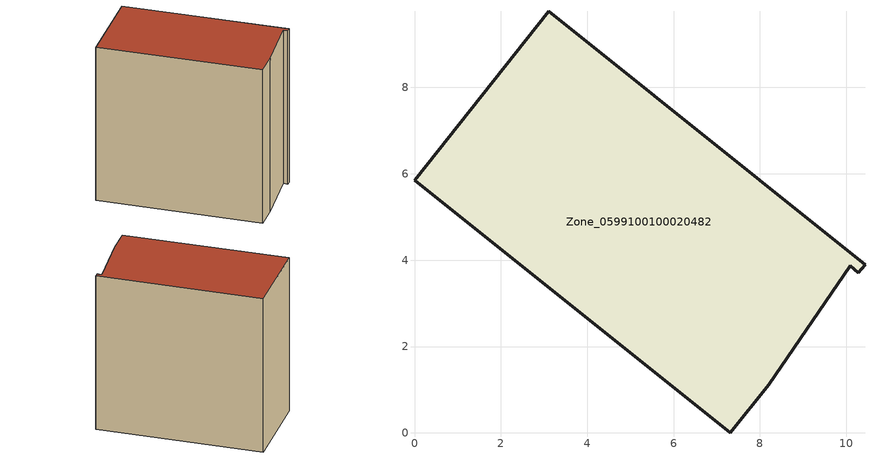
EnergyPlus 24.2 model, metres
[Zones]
Zone_0599100100020482
 floor ground (C_G): 10.09,3.87 8.21,1.11 7.32,0 0,5.85 3.11,9.77 10.43,3.9 10.28,3.71 z0.38
 wall outside (C_F): 10.28,3.71 10.43,3.9 3.11,9.77 0,5.85 7.32,0 8.21,1.11 10.09,3.87 10.28,3.71 z0.38:9.67
 roof outside (C_R): 8.21,1.11 10.09,3.87 10.28,3.71 10.43,3.9 3.11,9.77 0,5.85 7.32,0 z9.67
[BUILDING]
Pand.0599100100020482: North Axis=0; Terrain=City; Loads Convergence Tolerance Value=0.04; Temperature Convergence Tolerance Value=0.4; Solar Distribution=FullExterior; Maximum Number of Warmup Days=25; Minimum Number of Warmup Days=1
[Site:Location]
Rotterdam.The.Hague.AP_ZH_NLD Design_Conditions: Latitude=51.96; Longitude=4.45; Time Zone=1; Elevation=-4.5
[SITE:GROUNDTEMPERATURE:BUILDINGSURFACE]
18, 18, 18, 18, 18, 18, 18, 18, 18, 18, 18, 18
[MATERIAL] Thermal Absorptance=0.9; Solar Absorptance=0.7; Visible Absorptance=0.7
Name | Roughness | Thickness | Conductivity | Density | Specific Heat
G.TC.2015-2018 | MediumSmooth | 0.15 | 0.0428571 | 540 | 1210
F.TC.2015-2018 | Rough | 0.3 | 0.0666667 | 1920 | 840
R.TC.2015-2018 | MediumRough | 0.2 | 0.0333333 | 1500 | 1000
[CONSTRUCTION]
C_G: G.TC.2015-2018
C_F: F.TC.2015-2018
C_R: R.TC.2015-2018
[ZONE]
Zone_0599100100020482: Type=1; Multiplier=1; Ceiling Height=Autocalculate; Volume=Autocalculate; Floor Area=autocalculate; Part of Total Floor Area=Yes
[ZONEINFILTRATION:DESIGNFLOWRATE]
Infil_Zone_0599100100020482: Zone or ZoneList or Space or SpaceList=Zone_0599100100020482; Schedule=AlwaysOn; Design Flow Rate Calculation Method=Flow/Area; Flow Rate per Floor Area=0.0015; Constant Term Coefficient=1; Temperature Term Coefficient=0; Velocity Term Coefficient=0; Velocity Squared Term Coefficient=0
[HVACTEMPLATE:ZONE:IDEALLOADSAIRSYSTEM]
Zone_0599100100020482: Maximum Heating Supply Air Temperature=50; Minimum Cooling Supply Air Temperature=13; Maximum Heating Supply Air Humidity Ratio=0.0156; Minimum Cooling Supply Air Humidity Ratio=0.0077; Heating Limit=NoLimit; Cooling Limit=NoLimit; Dehumidification Control Type=ConstantSensibleHeatRatio; Cooling Sensible Heat Ratio=0.7; Dehumidification Setpoint=60; Humidification Control Type=None; Humidification Setpoint=30; Outdoor Air Method=None; Outdoor Air Flow Rate per Person=0.00944; Outdoor Air Flow Rate per Zone Floor Area=0; Outdoor Air Flow Rate per Zone=0; Demand Controlled Ventilation Type=None; Outdoor Air Economizer Type=NoEconomizer; Heat Recovery Type=None; Sensible Heat Recovery Effectiveness=0.7; Latent Heat Recovery Effectiveness=0.65
[ZONECONTROL:THERMOSTAT]
ThermostatControl_Zone_0599100100020482: Zone or ZoneList=Zone_0599100100020482; Control Type Schedule=DualSetpointControlType; Control 1=Thermostat_Zone_0599100100020482; Temperature Difference Between Cutout And Setpoint=0
[THERMOSTATSETPOINT:DUALSETPOINT]
Thermostat_Zone_0599100100020482: Heating Setpoint Temperature Schedule=HeatingSetpoint_Zone_0599100100020482; Cooling Setpoint Temperature Schedule=CoolingSetpoint_Zone_0599100100020482
[SCHEDULE:COMPACT]
HeatingSetpoint_Zone_0599100100020482: Through: 12/31, For: AllDays, Until: 24:00, 21
CoolingSetpoint_Zone_0599100100020482: Through: 12/31, For: AllDays, Until: 24:00, 24
DualSetpointControlType: Through: 12/31, For: AllDays, Until: 24:00, 4
AlwaysOn: Through: 12/31, For: AllDays, Until: 24:00, 1
